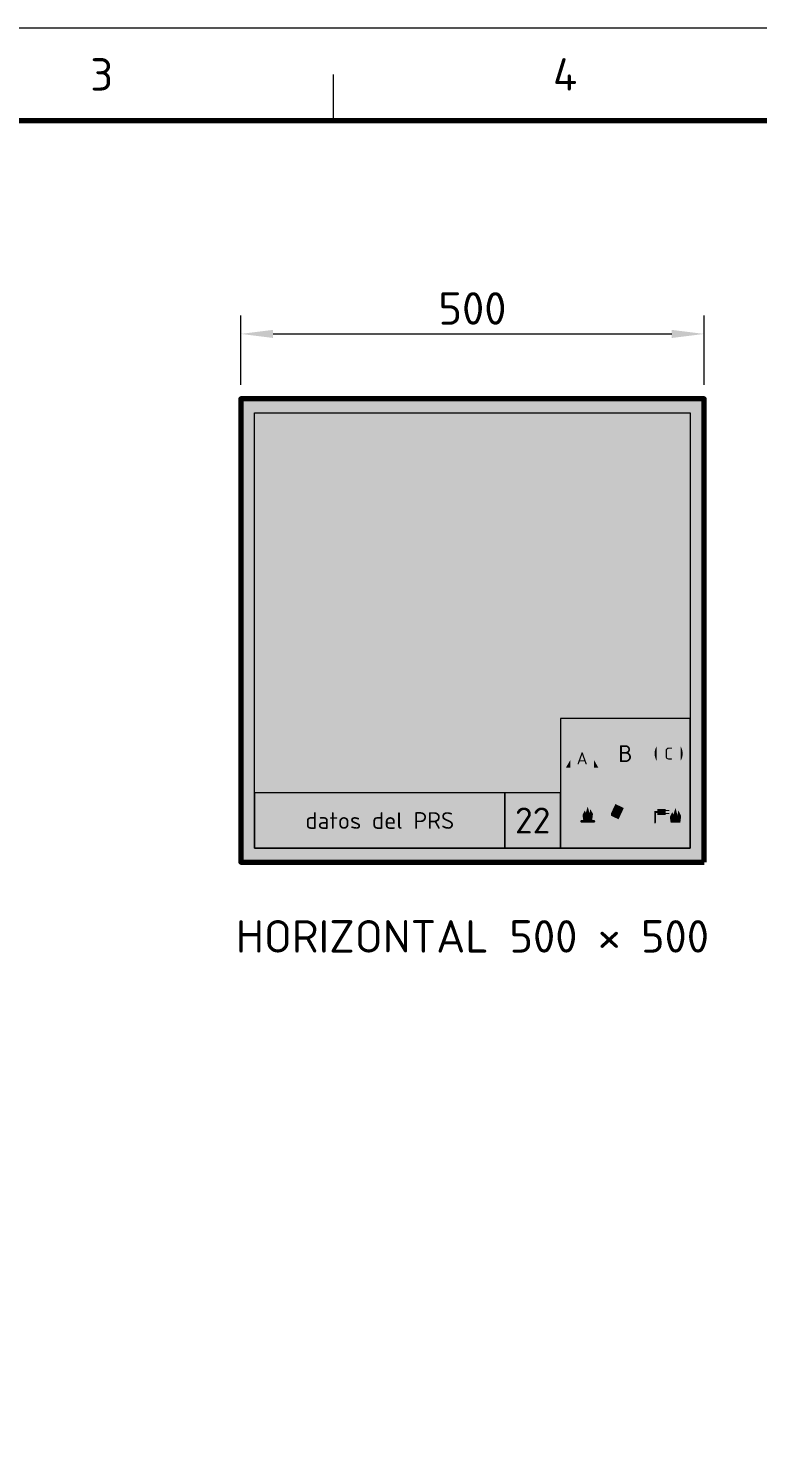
# Model space of a CAD drawing. Header units: millimetres. Extents: x 0 to 420, y 0 to 297.
# Drawn here: x 127.1 to 205.8, y 145.5 to 297 of the extents above; entities that cross this region are included whole.
import ezdxf
from ezdxf.enums import TextEntityAlignment as Align

# ---------------------------------------------------------------- set-up
doc = ezdxf.new("R2010")
doc.units = ezdxf.units.MM
for name, color, linetype, lineweight in [('01-VISIBLE', 7, 'CONTINUOUS', 70), ('04-COTA', 3, 'CONTINUOUS', 18), ('05-RAYADO', 8, 'CONTINUOUS', 18), ('06-TEXTO', 7, 'CONTINUOUS', 25), ('07-RECUADRO', 7, 'CONTINUOUS', 70), ('08-FINA', 5, 'CONTINUOUS', 18), ('13-GRAFICA', 30, 'CONTINUOUS', 18)]:
    doc.layers.add(name, color=color, linetype=linetype, lineweight=lineweight)
doc.styles.add('ISO3098', font='isocpeur.ttf')
doc.dimstyles.new('FLAMA-IRAM', dxfattribs={"dimtxt": 3.5, "dimasz": 3.5, "dimexe": 2, "dimexo": 1.5, "dimgap": 1, "dimtad": 1, "dimdec": 1, "dimtxsty": 'ISO3098', "dimblk": 'IRAM_FLECHA', "dimblk1": 'IRAM_FLECHA', "dimblk2": 'IRAM_FLECHA', "dimcen": 2.5, "dimclrd": 7, "dimclre": 7, "dimclrt": 7, "dimazin": 3, "dimtfac": 1, "dimtmove": 0, "dimatfit": 3, "dimlwd": 18, "dimlwe": 18})

# ---------------------------------------------------------------- blocks, each defined once
blk = doc.blocks.new('IRAM_FLECHA')
blk.add_solid([(0, 0), (-1, 0.125), (-1, -0.125)])

msp = doc.modelspace()

# ---------------------------------------------------------------- hatches: boundary and pattern name
at = {"layer": '05-RAYADO', "true_color": 0xcdeb5a}
h = msp.add_hatch(color=7, dxfattribs=at)
h.dxf.hatch_style = 1
h.paths.add_polyline_path([(150, 257), (151.5, 257), (151.5, 255.5), (151.5, 208.5), (151.5, 207), (150, 207)])
h = msp.add_hatch(color=7, dxfattribs=at)
h.dxf.hatch_style = 1
h.paths.add_polyline_path([(198.5, 257), (198.5, 255.5), (151.5, 255.5), (151.5, 257)])
h = msp.add_hatch(color=7, dxfattribs=at)
h.dxf.hatch_style = 1
h.paths.add_polyline_path([(200, 257), (200, 207), (198.5, 207), (198.5, 208.5), (198.5, 255.5), (198.5, 257)])
at = {"layer": '05-RAYADO', "true_color": 0xffffff}
h = msp.add_hatch(color=7, dxfattribs=at)
h.dxf.hatch_style = 1
h.paths.add_polyline_path([(151.5, 214.5), (151.5, 255.5), (198.5, 255.5), (198.5, 222.5), (184.5, 222.5), (184.5, 214.5)])
at = {"layer": '05-RAYADO', "true_color": 0xc81e2d}
h = msp.add_hatch(color=7, dxfattribs=at)
h.dxf.hatch_style = 1
h.paths.add_polyline_path([(151.5, 228.642), (151.5, 242.784), (164.216, 255.5), (178.358, 255.5)])
h = msp.add_hatch(color=7, dxfattribs=at)
h.dxf.hatch_style = 1
h.paths.add_polyline_path([(151.5, 214.5), (192.5, 255.5), (198.5, 255.5), (198.5, 247.358), (165.642, 214.5)])
h = msp.add_hatch(color=7, dxfattribs=at)
h.dxf.hatch_style = 1
h.paths.add_polyline_path([(198.5, 233.216), (198.5, 222.5), (187.784, 222.5)])
at = {"layer": '05-RAYADO', "true_color": 0xffffff}
h = msp.add_hatch(color=7, dxfattribs=at)
h.dxf.hatch_style = 1
h.paths.add_polyline_path([(198.5, 208.5), (198.5, 222.5), (184.5, 222.5), (184.5, 208.5)])
at = {"layer": '05-RAYADO', "true_color": 0x009146}
h = msp.add_hatch(color=7, dxfattribs=at)
h.dxf.hatch_style = 1
h.paths.add_polyline_path([(188.103, 218.033), (188.103, 217.483), (186.833, 219.682), (185.564, 217.483), (185.564, 218.033), (186.833, 220.232)])
at = {"layer": '05-RAYADO', "true_color": 0xc81e2d}
h = msp.add_hatch(color=7, dxfattribs=at)
h.dxf.hatch_style = 1
h.paths.add_polyline_path([(189.988, 220.232), (190.29, 220.232), (190.29, 219.93), (190.29, 217.51), (190.29, 217.208), (189.988, 217.208)])
h = msp.add_hatch(color=7, dxfattribs=at)
h.dxf.hatch_style = 1
h.paths.add_polyline_path([(192.71, 220.232), (192.71, 219.93), (190.29, 219.93), (190.29, 220.232)])
h = msp.add_hatch(color=7, dxfattribs=at)
h.dxf.hatch_style = 1
h.paths.add_polyline_path([(193.012, 220.232), (193.012, 217.208), (192.71, 217.208), (192.71, 217.51), (192.71, 219.93), (192.71, 220.232)])
at = {"layer": '05-RAYADO', "true_color": 0x0096d7}
h = msp.add_hatch(color=7, dxfattribs=at)
h.dxf.hatch_style = 1
h.paths.add_polyline_path([(194.874, 219.504), (194.891, 219.532), (194.909, 219.56), (194.928, 219.587), (194.947, 219.614), (194.967, 219.64), (194.987, 219.666), (195.008, 219.692), (195.03, 219.717), (195.052, 219.741), (195.074, 219.766), (195.098, 219.789), (195.121, 219.812), (195.145, 219.835), (195.17, 219.857), (195.195, 219.878), (195.22, 219.899), (195.246, 219.92), (195.273, 219.939), (195.299, 219.959), (195.327, 219.977), (195.354, 219.995), (195.382, 220.013), (195.411, 220.029), (195.439, 220.046), (195.469, 220.061), (195.498, 220.076), (195.528, 220.09), (195.558, 220.104), (195.588, 220.117), (195.619, 220.129), (195.65, 220.141), (195.681, 220.152), (195.712, 220.162), (195.744, 220.172), (195.775, 220.18), (195.807, 220.189), (195.839, 220.196), (195.872, 220.203), (195.904, 220.209), (195.937, 220.214), (195.969, 220.219), (196.002, 220.223), (196.035, 220.226), (196.068, 220.229), (196.101, 220.231), (196.134, 220.232), (196.167, 220.232), (196.2, 220.232), (196.233, 220.231), (196.266, 220.229), (196.298, 220.226), (196.331, 220.223), (196.364, 220.219), (196.397, 220.214), (196.429, 220.209), (196.462, 220.203), (196.494, 220.196), (196.526, 220.189), (196.558, 220.18), (196.59, 220.172), (196.621, 220.162), (196.653, 220.152), (196.684, 220.141), (196.715, 220.129), (196.745, 220.117), (196.776, 220.104), (196.806, 220.09), (196.835, 220.076), (196.865, 220.061), (196.894, 220.046), (196.923, 220.029), (196.951, 220.013), (196.979, 219.995), (197.007, 219.977), (197.034, 219.959), (197.061, 219.939), (197.087, 219.92), (197.113, 219.899), (197.139, 219.878), (197.164, 219.857), (197.188, 219.835), (197.212, 219.812), (197.236, 219.789), (197.259, 219.766), (197.281, 219.741), (197.303, 219.717), (197.325, 219.692), (197.346, 219.666), (197.366, 219.64), (197.386, 219.614), (197.405, 219.587), (197.424, 219.56), (197.442, 219.532), (197.459, 219.504), (197.463, 219.499), (197.463, 218.72), (197.462, 218.748), (197.461, 218.777), (197.46, 218.805), (197.458, 218.833), (197.455, 218.861), (197.452, 218.889), (197.448, 218.917), (197.443, 218.945), (197.438, 218.973), (197.432, 219.001), (197.426, 219.028), (197.418, 219.055), (197.411, 219.083), (197.403, 219.11), (197.394, 219.137), (197.384, 219.163), (197.375, 219.19), (197.364, 219.216), (197.353, 219.242), (197.341, 219.268), (197.329, 219.293), (197.316, 219.318), (197.303, 219.343), (197.289, 219.368), (197.275, 219.392), (197.26, 219.416), (197.244, 219.44), (197.228, 219.463), (197.212, 219.486), (197.195, 219.509), (197.177, 219.531), (197.159, 219.553), (197.141, 219.575), (197.122, 219.596), (197.103, 219.616), (197.083, 219.636), (197.063, 219.656), (197.042, 219.676), (197.021, 219.694), (197, 219.713), (196.978, 219.731), (196.956, 219.748), (196.933, 219.765), (196.91, 219.782), (196.887, 219.798), (196.863, 219.813), (196.839, 219.828), (196.815, 219.842), (196.79, 219.856), (196.765, 219.87), (196.74, 219.882), (196.714, 219.895), (196.689, 219.906), (196.663, 219.917), (196.636, 219.928), (196.61, 219.938), (196.583, 219.947), (196.556, 219.956), (196.529, 219.964), (196.502, 219.972), (196.475, 219.979), (196.447, 219.985), (196.42, 219.991), (196.392, 219.996), (196.364, 220.001), (196.336, 220.005), (196.308, 220.008), (196.28, 220.011), (196.251, 220.013), (196.223, 220.015), (196.195, 220.016), (196.167, 220.016), (196.138, 220.016), (196.11, 220.015), (196.082, 220.013), (196.054, 220.011), (196.026, 220.008), (195.998, 220.005), (195.97, 220.001), (195.942, 219.996), (195.914, 219.991), (195.886, 219.985), (195.859, 219.979), (195.831, 219.972), (195.804, 219.964), (195.777, 219.956), (195.75, 219.947), (195.723, 219.938), (195.697, 219.928), (195.671, 219.917), (195.645, 219.906), (195.619, 219.895), (195.593, 219.882), (195.568, 219.87), (195.543, 219.856), (195.519, 219.842), (195.494, 219.828), (195.47, 219.813), (195.447, 219.798), (195.423, 219.782), (195.4, 219.765), (195.378, 219.748), (195.355, 219.731), (195.334, 219.713), (195.312, 219.694), (195.291, 219.676), (195.27, 219.656), (195.25, 219.636), (195.23, 219.616), (195.211, 219.596), (195.192, 219.575), (195.174, 219.553), (195.156, 219.531), (195.138, 219.509), (195.122, 219.486), (195.105, 219.463), (195.089, 219.44), (195.074, 219.416), (195.059, 219.392), (195.044, 219.368), (195.03, 219.343), (195.017, 219.318), (195.004, 219.293), (194.992, 219.268), (194.98, 219.242), (194.969, 219.216), (194.959, 219.19), (194.949, 219.163), (194.939, 219.137), (194.931, 219.11), (194.922, 219.083), (194.915, 219.055), (194.908, 219.028), (194.901, 219.001), (194.896, 218.973), (194.89, 218.945), (194.886, 218.917), (194.882, 218.889), (194.878, 218.861), (194.876, 218.833), (194.873, 218.805), (194.872, 218.777), (194.871, 218.748), (194.871, 218.72), (194.871, 219.499)])
at = {"layer": '05-RAYADO', "true_color": 0xc81e2d}
h = msp.add_hatch(color=7, dxfattribs=at)
h.dxf.hatch_style = 1
h.paths.add_polyline_path([(179.784, 214.5), (184.5, 219.216), (184.5, 214.5)])
at = {"layer": '05-RAYADO', "true_color": 0x0096d7}
h = msp.add_hatch(color=7, dxfattribs=at)
h.dxf.hatch_style = 1
h.paths.add_polyline_path([(194.857, 217.964), (194.841, 217.993), (194.826, 218.022), (194.811, 218.051), (194.796, 218.081), (194.783, 218.111), (194.77, 218.141), (194.757, 218.172), (194.746, 218.203), (194.735, 218.234), (194.725, 218.265), (194.715, 218.297), (194.706, 218.329), (194.698, 218.361), (194.691, 218.393), (194.684, 218.425), (194.678, 218.457), (194.672, 218.49), (194.668, 218.523), (194.664, 218.555), (194.66, 218.588), (194.658, 218.621), (194.656, 218.654), (194.655, 218.687), (194.655, 218.72), (194.655, 218.753), (194.656, 218.786), (194.658, 218.819), (194.66, 218.852), (194.664, 218.885), (194.668, 218.917), (194.672, 218.95), (194.678, 218.983), (194.684, 219.015), (194.691, 219.047), (194.698, 219.079), (194.706, 219.111), (194.715, 219.143), (194.725, 219.175), (194.735, 219.206), (194.746, 219.237), (194.757, 219.268), (194.77, 219.299), (194.783, 219.329), (194.796, 219.359), (194.811, 219.389), (194.826, 219.418), (194.841, 219.447), (194.857, 219.476), (194.871, 219.499), (194.871, 218.72), (194.871, 217.941)])
h = msp.add_hatch(color=7, dxfattribs=at)
h.dxf.hatch_style = 1
h.paths.add_polyline_path([(197.459, 217.936), (197.442, 217.908), (197.424, 217.88), (197.405, 217.853), (197.386, 217.826), (197.366, 217.8), (197.346, 217.774), (197.325, 217.748), (197.303, 217.723), (197.281, 217.699), (197.259, 217.674), (197.236, 217.651), (197.212, 217.628), (197.188, 217.605), (197.164, 217.583), (197.139, 217.562), (197.113, 217.541), (197.087, 217.52), (197.061, 217.501), (197.034, 217.481), (197.007, 217.463), (196.979, 217.445), (196.951, 217.427), (196.923, 217.411), (196.894, 217.394), (196.865, 217.379), (196.835, 217.364), (196.806, 217.35), (196.776, 217.336), (196.745, 217.323), (196.715, 217.311), (196.684, 217.299), (196.653, 217.288), (196.621, 217.278), (196.59, 217.268), (196.558, 217.26), (196.526, 217.251), (196.494, 217.244), (196.462, 217.237), (196.429, 217.231), (196.397, 217.226), (196.364, 217.221), (196.331, 217.217), (196.298, 217.214), (196.266, 217.211), (196.233, 217.209), (196.2, 217.208), (196.167, 217.208), (196.134, 217.208), (196.101, 217.209), (196.068, 217.211), (196.035, 217.214), (196.002, 217.217), (195.969, 217.221), (195.937, 217.226), (195.904, 217.231), (195.872, 217.237), (195.839, 217.244), (195.807, 217.251), (195.775, 217.26), (195.744, 217.268), (195.712, 217.278), (195.681, 217.288), (195.65, 217.299), (195.619, 217.311), (195.588, 217.323), (195.558, 217.336), (195.528, 217.35), (195.498, 217.364), (195.469, 217.379), (195.439, 217.394), (195.411, 217.411), (195.382, 217.427), (195.354, 217.445), (195.327, 217.463), (195.299, 217.481), (195.273, 217.501), (195.246, 217.52), (195.22, 217.541), (195.195, 217.562), (195.17, 217.583), (195.145, 217.605), (195.121, 217.628), (195.098, 217.651), (195.074, 217.674), (195.052, 217.699), (195.03, 217.723), (195.008, 217.748), (194.987, 217.774), (194.967, 217.8), (194.947, 217.826), (194.928, 217.853), (194.909, 217.88), (194.891, 217.908), (194.874, 217.936), (194.871, 217.941), (194.871, 218.72), (194.871, 218.692), (194.872, 218.663), (194.873, 218.635), (194.876, 218.607), (194.878, 218.579), (194.882, 218.551), (194.886, 218.523), (194.89, 218.495), (194.896, 218.467), (194.901, 218.439), (194.908, 218.412), (194.915, 218.385), (194.922, 218.357), (194.931, 218.33), (194.939, 218.303), (194.949, 218.277), (194.959, 218.25), (194.969, 218.224), (194.98, 218.198), (194.992, 218.172), (195.004, 218.147), (195.017, 218.122), (195.03, 218.097), (195.044, 218.072), (195.059, 218.048), (195.074, 218.024), (195.089, 218), (195.105, 217.977), (195.122, 217.954), (195.138, 217.931), (195.156, 217.909), (195.174, 217.887), (195.192, 217.865), (195.211, 217.844), (195.23, 217.824), (195.25, 217.804), (195.27, 217.784), (195.291, 217.764), (195.312, 217.746), (195.334, 217.727), (195.355, 217.709), (195.378, 217.692), (195.4, 217.675), (195.423, 217.658), (195.447, 217.642), (195.47, 217.627), (195.494, 217.612), (195.519, 217.598), (195.543, 217.584), (195.568, 217.57), (195.593, 217.558), (195.619, 217.545), (195.645, 217.534), (195.671, 217.523), (195.697, 217.512), (195.723, 217.502), (195.75, 217.493), (195.777, 217.484), (195.804, 217.476), (195.831, 217.468), (195.859, 217.461), (195.886, 217.455), (195.914, 217.449), (195.942, 217.444), (195.97, 217.439), (195.998, 217.435), (196.026, 217.432), (196.054, 217.429), (196.082, 217.427), (196.11, 217.425), (196.138, 217.424), (196.167, 217.424), (196.195, 217.424), (196.223, 217.425), (196.251, 217.427), (196.28, 217.429), (196.308, 217.432), (196.336, 217.435), (196.364, 217.439), (196.392, 217.444), (196.42, 217.449), (196.447, 217.455), (196.475, 217.461), (196.502, 217.468), (196.529, 217.476), (196.556, 217.484), (196.583, 217.493), (196.61, 217.502), (196.636, 217.512), (196.663, 217.523), (196.689, 217.534), (196.714, 217.545), (196.74, 217.558), (196.765, 217.57), (196.79, 217.584), (196.815, 217.598), (196.839, 217.612), (196.863, 217.627), (196.887, 217.642), (196.91, 217.658), (196.933, 217.675), (196.956, 217.692), (196.978, 217.709), (197, 217.727), (197.021, 217.746), (197.042, 217.764), (197.063, 217.784), (197.083, 217.804), (197.103, 217.824), (197.122, 217.844), (197.141, 217.865), (197.159, 217.887), (197.177, 217.909), (197.195, 217.931), (197.212, 217.954), (197.228, 217.977), (197.244, 218), (197.26, 218.024), (197.275, 218.048), (197.289, 218.072), (197.303, 218.097), (197.316, 218.122), (197.329, 218.147), (197.341, 218.172), (197.353, 218.198), (197.364, 218.224), (197.375, 218.25), (197.384, 218.277), (197.394, 218.303), (197.403, 218.33), (197.411, 218.357), (197.418, 218.385), (197.426, 218.412), (197.432, 218.439), (197.438, 218.467), (197.443, 218.495), (197.448, 218.523), (197.452, 218.551), (197.455, 218.579), (197.458, 218.607), (197.46, 218.635), (197.461, 218.663), (197.462, 218.692), (197.463, 218.72), (197.463, 217.941)])
h = msp.add_hatch(color=7, dxfattribs=at)
h.dxf.hatch_style = 1
h.paths.add_polyline_path([(197.677, 218.654), (197.675, 218.621), (197.673, 218.588), (197.67, 218.555), (197.666, 218.523), (197.661, 218.49), (197.656, 218.457), (197.65, 218.425), (197.643, 218.393), (197.635, 218.361), (197.627, 218.329), (197.618, 218.297), (197.609, 218.265), (197.598, 218.234), (197.587, 218.203), (197.576, 218.172), (197.564, 218.141), (197.551, 218.111), (197.537, 218.081), (197.523, 218.051), (197.508, 218.022), (197.492, 217.993), (197.476, 217.964), (197.463, 217.941), (197.463, 218.72), (197.463, 219.499), (197.476, 219.476), (197.492, 219.447), (197.508, 219.418), (197.523, 219.389), (197.537, 219.359), (197.551, 219.329), (197.564, 219.299), (197.576, 219.268), (197.587, 219.237), (197.598, 219.206), (197.609, 219.175), (197.618, 219.143), (197.627, 219.111), (197.635, 219.079), (197.643, 219.047), (197.65, 219.015), (197.656, 218.983), (197.661, 218.95), (197.666, 218.917), (197.67, 218.885), (197.673, 218.852), (197.675, 218.819), (197.677, 218.786), (197.678, 218.753), (197.679, 218.72), (197.678, 218.687)])
at = {"layer": '05-RAYADO', "true_color": 0x009146}
h = msp.add_hatch(color=7, dxfattribs=at)
h.dxf.hatch_style = 1
h.paths.add_polyline_path([(185.087, 217.208), (185.564, 218.033), (185.564, 217.483), (185.564, 217.208)])
h = msp.add_hatch(color=7, dxfattribs=at)
h.dxf.hatch_style = 1
h.paths.add_polyline_path([(185.564, 217.208), (185.564, 217.483), (188.103, 217.483), (188.103, 217.208)])
h = msp.add_hatch(color=7, dxfattribs=at)
h.dxf.hatch_style = 1
h.paths.add_polyline_path([(188.579, 217.208), (188.103, 217.208), (188.103, 217.483), (188.103, 218.033)])
at = {"layer": '05-RAYADO', "true_color": 0xc81e2d}
h = msp.add_hatch(color=7, dxfattribs=at)
h.dxf.hatch_style = 1
h.paths.add_polyline_path([(190.29, 217.208), (190.29, 217.51), (192.71, 217.51), (192.71, 217.208)])
at = {"layer": '05-RAYADO', "true_color": 0xffffff}
h = msp.add_hatch(color=7, dxfattribs=at)
h.dxf.hatch_style = 1
h.paths.add_polyline_path([(178.5, 208.5), (178.5, 214.5), (151.5, 214.5), (151.5, 208.5)])
h = msp.add_hatch(color=7, dxfattribs=at)
h.dxf.hatch_style = 1
h.paths.add_polyline_path([(184.5, 208.5), (184.5, 214.5), (178.5, 214.5), (178.5, 208.5)])
at = {"layer": '05-RAYADO', "true_color": 0x009146}
h = msp.add_hatch(color=7, dxfattribs=at)
h.dxf.hatch_style = 1
h.paths.add_polyline_path([(188.513, 210.942), (188.512, 210.922), (188.509, 210.902), (188.505, 210.883), (188.498, 210.864), (188.49, 210.847), (188.479, 210.83), (188.468, 210.814), (188.454, 210.799), (188.44, 210.786), (188.424, 210.774), (188.407, 210.764), (188.389, 210.755), (188.37, 210.749), (188.351, 210.744), (188.331, 210.741), (188.312, 210.74), (185.355, 210.74), (185.335, 210.741), (185.316, 210.744), (185.296, 210.749), (185.278, 210.755), (185.26, 210.764), (185.243, 210.774), (185.227, 210.786), (185.212, 210.799), (185.199, 210.814), (185.187, 210.83), (185.177, 210.847), (185.169, 210.864), (185.162, 210.883), (185.157, 210.902), (185.154, 210.922), (185.153, 210.942), (185.153, 213.898), (185.154, 213.918), (185.157, 213.938), (185.162, 213.957), (185.169, 213.976), (185.177, 213.993), (185.187, 214.01), (185.199, 214.026), (185.212, 214.041), (185.227, 214.054), (185.243, 214.066), (185.26, 214.076), (185.278, 214.085), (185.296, 214.091), (185.316, 214.096), (185.335, 214.099), (185.355, 214.1), (188.312, 214.1), (188.331, 214.099), (188.351, 214.096), (188.37, 214.091), (188.389, 214.085), (188.407, 214.076), (188.424, 214.066), (188.44, 214.054), (188.454, 214.041), (188.468, 214.026), (188.479, 214.01), (188.49, 213.993), (188.498, 213.976), (188.505, 213.957), (188.509, 213.938), (188.512, 213.918), (188.513, 213.898)])
at = {"layer": '05-RAYADO', "true_color": 0xffffff}
h = msp.add_hatch(color=7, dxfattribs=at)
h.dxf.hatch_style = 1
h.paths.add_polyline_path([(185.389, 212.689), (185.389, 212.857), (185.738, 212.857), (185.684, 213.233), (185.845, 213.556), (185.926, 213.394), (186.061, 213.824), (186.195, 213.341), (186.249, 213.663), (186.437, 213.287), (186.383, 212.857), (186.733, 212.857), (186.733, 212.689), (186.665, 212.689), (186.565, 211.278), (185.557, 211.278), (185.456, 212.689)])
at = {"layer": '05-RAYADO', "true_color": 0xc81e2d}
h = msp.add_hatch(color=7, dxfattribs=at)
h.dxf.hatch_style = 1
h.paths.add_polyline_path([(193.18, 210.942), (193.179, 210.922), (193.176, 210.902), (193.171, 210.883), (193.165, 210.864), (193.156, 210.847), (193.146, 210.83), (193.134, 210.814), (193.121, 210.799), (193.106, 210.786), (193.09, 210.774), (193.073, 210.764), (193.056, 210.755), (193.037, 210.749), (193.018, 210.744), (192.998, 210.741), (192.978, 210.74), (190.022, 210.74), (190.002, 210.741), (189.982, 210.744), (189.963, 210.749), (189.944, 210.755), (189.927, 210.764), (189.91, 210.774), (189.894, 210.786), (189.879, 210.799), (189.866, 210.814), (189.854, 210.83), (189.844, 210.847), (189.835, 210.864), (189.829, 210.883), (189.824, 210.902), (189.821, 210.922), (189.82, 210.942), (189.82, 213.898), (189.821, 213.918), (189.824, 213.938), (189.829, 213.957), (189.835, 213.976), (189.844, 213.993), (189.854, 214.01), (189.866, 214.026), (189.879, 214.041), (189.894, 214.054), (189.91, 214.066), (189.927, 214.076), (189.944, 214.085), (189.963, 214.091), (189.982, 214.096), (190.002, 214.099), (190.022, 214.1), (192.978, 214.1), (192.998, 214.099), (193.018, 214.096), (193.037, 214.091), (193.056, 214.085), (193.073, 214.076), (193.09, 214.066), (193.106, 214.054), (193.121, 214.041), (193.134, 214.026), (193.146, 214.01), (193.156, 213.993), (193.165, 213.976), (193.171, 213.957), (193.176, 213.938), (193.179, 213.918), (193.18, 213.898)])
at = {"layer": '05-RAYADO', "true_color": 0x0096d7}
h = msp.add_hatch(color=7, dxfattribs=at)
h.dxf.hatch_style = 1
h.paths.add_polyline_path([(197.847, 210.942), (197.846, 210.922), (197.843, 210.902), (197.838, 210.883), (197.831, 210.864), (197.823, 210.847), (197.813, 210.83), (197.801, 210.814), (197.788, 210.799), (197.773, 210.786), (197.757, 210.774), (197.74, 210.764), (197.722, 210.755), (197.704, 210.749), (197.684, 210.744), (197.665, 210.741), (197.645, 210.74), (194.688, 210.74), (194.669, 210.741), (194.649, 210.744), (194.63, 210.749), (194.611, 210.755), (194.593, 210.764), (194.576, 210.774), (194.56, 210.786), (194.546, 210.799), (194.532, 210.814), (194.521, 210.83), (194.51, 210.847), (194.502, 210.864), (194.495, 210.883), (194.491, 210.902), (194.488, 210.922), (194.487, 210.942), (194.487, 213.898), (194.488, 213.918), (194.491, 213.938), (194.495, 213.957), (194.502, 213.976), (194.51, 213.993), (194.521, 214.01), (194.532, 214.026), (194.546, 214.041), (194.56, 214.054), (194.576, 214.066), (194.593, 214.076), (194.611, 214.085), (194.63, 214.091), (194.649, 214.096), (194.669, 214.099), (194.688, 214.1), (197.645, 214.1), (197.665, 214.099), (197.684, 214.096), (197.704, 214.091), (197.722, 214.085), (197.74, 214.076), (197.757, 214.066), (197.773, 214.054), (197.788, 214.041), (197.801, 214.026), (197.813, 214.01), (197.823, 213.993), (197.831, 213.976), (197.838, 213.957), (197.843, 213.938), (197.846, 213.918), (197.847, 213.898)])
at = {"layer": '05-RAYADO', "true_color": 0xffffff}
h = msp.add_hatch(color=7, dxfattribs=at)
h.dxf.hatch_style = 1
h.paths.add_polyline_path([(188.149, 211.541), (188.162, 211.536), (188.173, 211.531), (188.185, 211.524), (188.195, 211.516), (188.205, 211.507), (188.214, 211.497), (188.222, 211.487), (188.229, 211.475), (188.234, 211.463), (188.239, 211.451), (188.242, 211.438), (188.244, 211.425), (188.245, 211.412), (188.244, 211.399), (188.242, 211.386), (188.239, 211.373), (188.234, 211.361), (188.229, 211.349), (188.222, 211.337), (188.214, 211.327), (188.205, 211.317), (188.195, 211.308), (188.185, 211.3), (188.173, 211.293), (188.162, 211.288), (188.149, 211.283), (188.136, 211.28), (188.123, 211.278), (188.11, 211.278), (186.766, 211.278), (186.753, 211.278), (186.74, 211.28), (186.727, 211.283), (186.715, 211.288), (186.703, 211.293), (186.691, 211.3), (186.681, 211.308), (186.671, 211.317), (186.662, 211.327), (186.654, 211.337), (186.648, 211.349), (186.642, 211.361), (186.638, 211.373), (186.634, 211.386), (186.632, 211.399), (186.632, 211.412), (186.632, 211.425), (186.634, 211.438), (186.638, 211.451), (186.642, 211.463), (186.648, 211.475), (186.654, 211.487), (186.662, 211.497), (186.671, 211.507), (186.681, 211.516), (186.691, 211.524), (186.703, 211.531), (186.715, 211.536), (186.727, 211.541), (186.74, 211.544), (186.753, 211.546), (186.766, 211.546), (186.954, 211.546), (186.874, 212.111), (187.116, 212.595), (187.237, 212.353), (187.438, 212.998), (187.64, 212.272), (187.72, 212.756), (188.003, 212.192), (187.922, 211.546), (188.11, 211.546), (188.123, 211.546), (188.136, 211.544)])
h = msp.add_hatch(color=7, dxfattribs=at)
h.dxf.hatch_style = 1
h.paths.add_polyline_path([(190.42, 213.276), (191.334, 212.85), (190.766, 211.632), (189.954, 212.01), (189.954, 212.277)])
h = msp.add_hatch(color=7, dxfattribs=at)
h.dxf.hatch_style = 1
h.paths.add_polyline_path([(192.777, 211.278), (190.828, 211.278), (190.828, 211.446), (191.581, 211.446), (191.493, 212.057), (191.755, 212.581), (191.886, 212.319), (192.105, 213.018), (192.323, 212.232), (192.411, 212.756), (192.716, 212.144), (192.629, 211.446), (192.777, 211.446)])
h = msp.add_hatch(color=7, dxfattribs=at)
h.dxf.hatch_style = 1
h.paths.add_polyline_path([(194.957, 212.319), (194.789, 212.319), (194.789, 211.278), (194.789, 211.268), (194.787, 211.258), (194.785, 211.248), (194.781, 211.239), (194.777, 211.23), (194.772, 211.222), (194.766, 211.214), (194.76, 211.206), (194.752, 211.2), (194.744, 211.194), (194.736, 211.189), (194.727, 211.184), (194.718, 211.181), (194.708, 211.179), (194.698, 211.177), (194.688, 211.177), (194.678, 211.177), (194.669, 211.179), (194.659, 211.181), (194.65, 211.184), (194.641, 211.189), (194.632, 211.194), (194.624, 211.2), (194.621, 211.203), (194.621, 212.495), (194.624, 212.498), (194.632, 212.504), (194.641, 212.509), (194.65, 212.513), (194.659, 212.516), (194.669, 212.519), (194.678, 212.52), (194.688, 212.521), (194.957, 212.521), (194.957, 212.756), (195.831, 212.756), (195.831, 212.622), (196.234, 212.622), (196.234, 212.521), (195.831, 212.521), (195.831, 212.319), (196.234, 212.319), (196.234, 212.218), (195.831, 212.218), (195.831, 212.084), (194.957, 212.084)])
h = msp.add_hatch(color=7, dxfattribs=at)
h.dxf.hatch_style = 1
h.paths.add_polyline_path([(196.294, 211.889), (196.556, 212.413), (196.687, 212.151), (196.906, 212.85), (197.124, 212.064), (197.212, 212.588), (197.517, 211.976), (197.43, 211.278), (196.382, 211.278)])
at = {"layer": '05-RAYADO', "true_color": 0xcdeb5a}
h = msp.add_hatch(color=7, dxfattribs=at)
h.dxf.hatch_style = 1
h.paths.add_polyline_path([(151.5, 207), (151.5, 208.5), (198.5, 208.5), (198.5, 207)])

# ---------------------------------------------------------------- linework, layer by layer
at = {"layer": '01-VISIBLE'}
msp.add_lwpolyline([(200, 207), (200, 257), (150, 257), (150, 207), (200, 207)], close=True, dxfattribs=at)
at = {"layer": '07-RECUADRO'}
msp.add_lwpolyline([(25, 10), (410, 10), (410, 287), (25, 287)], close=True, dxfattribs=at)
at = {"layer": '08-FINA'}
msp.add_line((160, 287), (160, 292), dxfattribs=at)
for points in [[(0, 0), (420, 0), (420, 297), (0, 297)], [(198.5, 208.5), (151.5, 208.5), (151.5, 255.5), (198.5, 255.5), (198.5, 208.5)], [(198.5, 208.5), (198.5, 222.5), (184.5, 222.5), (184.5, 208.5), (198.5, 208.5)], [(178.5, 208.5), (178.5, 214.5), (151.5, 214.5), (151.5, 208.5), (178.5, 208.5)], [(184.5, 208.5), (184.5, 214.5), (178.5, 214.5), (178.5, 208.5), (184.5, 208.5)]]:
    msp.add_lwpolyline(points, close=True, dxfattribs=at)

# ---------------------------------------------------------------- texts
at = {"layer": '06-TEXTO', "style": 'ISO3098'}
for s, p in [('3', (135, 292)), ('4', (185, 292)), ('HORIZONTAL 500 × 500', (175, 199))]:
    msp.add_text(s, height=3.5, dxfattribs=at).set_placement(p, align=Align.MIDDLE_CENTER)
at = {"layer": '13-GRAFICA', "true_color": 0x009146, "style": 'ISO3098'}
msp.add_text('A', height=1.32, dxfattribs=at).set_placement((186.833, 218.206), align=Align.MIDDLE_CENTER)
at = {"layer": '13-GRAFICA', "true_color": 0xc81e2d, "style": 'ISO3098'}
msp.add_text('B', height=1.814, dxfattribs=at).set_placement((191.5, 218.72), align=Align.MIDDLE_CENTER)
at = {"layer": '13-GRAFICA', "true_color": 0x0096d7, "style": 'ISO3098'}
msp.add_text('C', height=1.296, dxfattribs=at).set_placement((196.167, 218.72), align=Align.MIDDLE_CENTER)
at = {"layer": '13-GRAFICA', "style": 'ISO3098'}
for s, height, p in [('datos del PRS', 1.8, (165, 211.5)), ('22', 2.8, (181.5, 211.5))]:
    msp.add_text(s, height=height, dxfattribs=at).set_placement(p, align=Align.MIDDLE_CENTER)

# ---------------------------------------------------------------- dimensions: what is measured, and where the dimension line sits
at = {"layer": '04-COTA'}
msp.add_linear_dim(base=(150, 264), p1=(150, 257), p2=(200, 257), dimstyle='FLAMA-IRAM', override={"dimlfac": 10}, dxfattribs=at).render()

doc.saveas('drawing.dxf')
